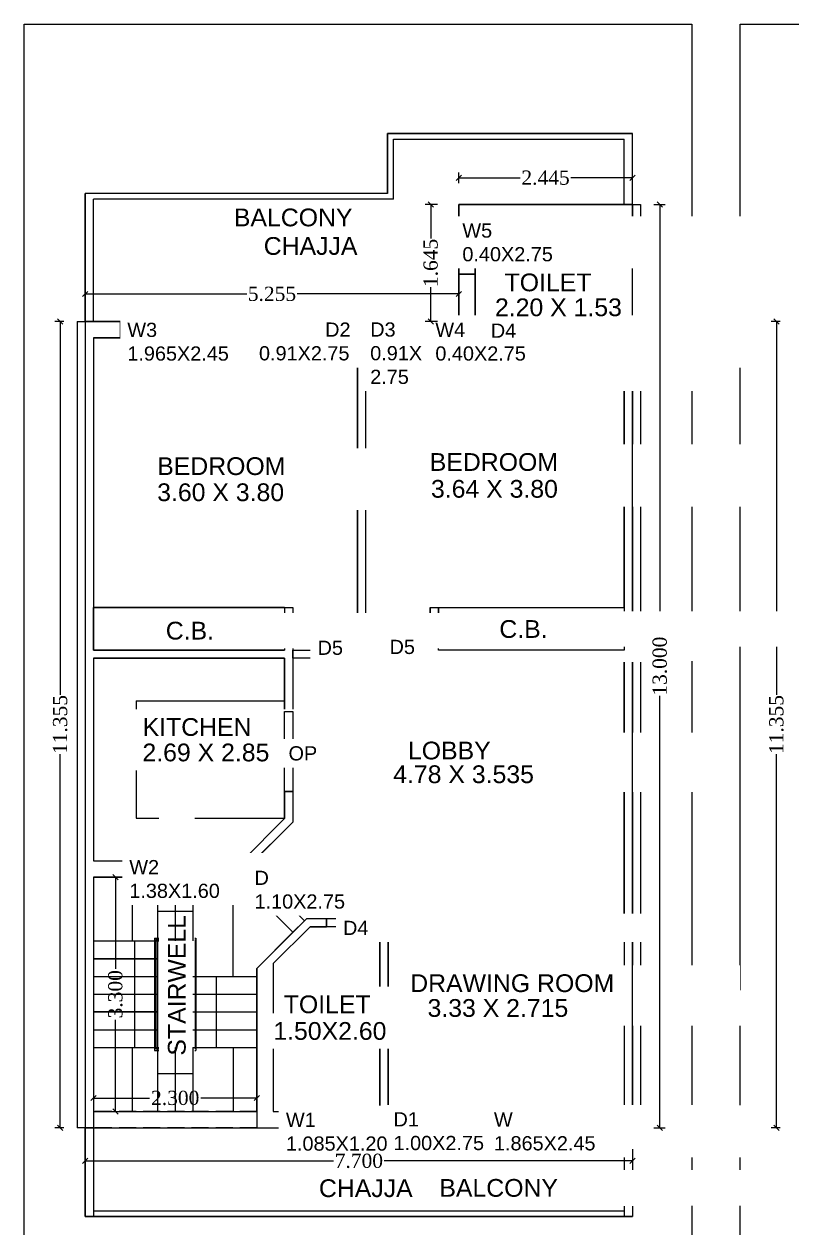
# Model space of a CAD drawing. Header units: metres. Extents: x 180 to 389, y -165 to 195.
# Drawn here: x 210.32 to 221.13, y -153.81 to -136.86 of the extents above; entities that cross this region are included whole.
import ezdxf

# ---------------------------------------------------------------- set-up
doc = ezdxf.new("R2010")
doc.units = ezdxf.units.M
doc.header["$LTSCALE"] = 2
doc.header["$MEASUREMENT"] = 0
doc.linetypes.add('ACAD_ISO02W100', pattern=[15, 12, -3])
for name, color, linetype in [('_ArchProj', 21, 'Continuous'), ('_Balcony', 25, 'Continuous'), ('_CB', 40, 'Continuous'), ('_CoverageProposed', 215, 'Continuous'), ('_Dimension', 87, 'Continuous'), ('_Door', 114, 'Continuous'), ('_Floor', 153, 'Continuous'), ('_ResiFAR', 190, 'Continuous'), ('_Room', 72, 'Continuous'), ('_RoomDimensions', 193, 'Continuous'), ('_StaircaseLanding', 210, 'Continuous'), ('_StaircaseWell', 140, 'Continuous'), ('_StairFlight', 105, 'Continuous'), ('_Stairs', 120, 'Continuous'), ('_Window', 115, 'Continuous')]:
    doc.layers.add(name, color=color, linetype=linetype)
doc.styles.add('DRAWING', font='times.ttf', dxfattribs={"height": 0.2})
doc.styles.get("Standard").update_dxf_attribs({"font": 'arial.ttf'})
doc.dimstyles.new('DRAWING', dxfattribs={"dimtxt": 0.2, "dimasz": 0.076, "dimexe": 0.076, "dimexo": 0.3, "dimgap": 0.037, "dimtad": 0, "dimdec": 3, "dimzin": 0, "dimdsep": 46, "dimtxsty": 'DRAWING', "dimblk": 'ARCHTICK', "dimtsz": 0.037, "dimcen": 0.09, "dimclre": 256, "dimclrt": 256, "dimadec": 0, "dimazin": 0, "dimtfac": 1, "dimtdec": 3, "dimtix": 1, "dimtofl": 0, "dimtmove": 2, "dimatfit": 3, "dimfxl": 1, "dimtolj": 1, "dimtzin": 0, "dimarcsym": 0})

# ---------------------------------------------------------------- blocks, each defined once
blk = doc.blocks.new('*D574')
at = {"layer": '_Dimension', "color": 0, "linetype": 'ByBlock', "lineweight": -2, "ltscale": 0.01}
for p, q in [((216.475, -138.983), (216.401, -139.057)), ((218.846, -139.057), (218.92, -138.983)), ((216.438, -139.02), (217.304, -139.02)), ((218.883, -139.02), (218.017, -139.02))]:
    blk.add_line(p, q, dxfattribs=at)
at = {"layer": '_Dimension', "linetype": 'ByBlock', "lineweight": -2, "ltscale": 0.01}
for p, q in [((216.438, -139.097), (216.438, -138.944)), ((218.883, -139.097), (218.883, -138.944))]:
    blk.add_line(p, q, dxfattribs=at)
at = {"layer": 'Defpoints', "color": 0, "ltscale": 0.01}
for p in [(218.883, -139.02), (216.438, -139.397), (218.883, -139.397)]:
    blk.add_point(p, dxfattribs=at)
at = {"layer": '_Dimension', "ltscale": 0.01, "insert": (217.66, -139.02), "char_height": 0.2, "attachment_point": 5, "style": 'DRAWING'}
blk.add_mtext('\\A1;2.445', dxfattribs=at)
blk = doc.blocks.new('_ArchTick')
blk = doc.blocks.new('*D575')
at = {"layer": '_Dimension', "linetype": 'ByBlock', "lineweight": -2, "ltscale": 0.01}
for p, q in [((216.138, -139.397), (215.968, -139.397)), ((216.138, -141.042), (215.968, -141.042))]:
    blk.add_line(p, q, dxfattribs=at)
at = {"layer": '_Dimension', "color": 0, "linetype": 'ByBlock', "lineweight": -2, "ltscale": 0.01}
for p, q in [((216.081, -139.434), (216.007, -139.36)), ((216.044, -139.397), (216.044, -139.877)), ((216.044, -141.042), (216.044, -140.561)), ((216.007, -141.005), (216.081, -141.079))]:
    blk.add_line(p, q, dxfattribs=at)
at = {"layer": 'Defpoints', "color": 0, "ltscale": 0.01}
for p in [(216.438, -139.397), (216.044, -141.042), (216.438, -141.042)]:
    blk.add_point(p, dxfattribs=at)
at = {"layer": '_Dimension', "ltscale": 0.01, "insert": (216.044, -140.219), "char_height": 0.2, "attachment_point": 5, "rotation": 90, "style": 'DRAWING'}
blk.add_mtext('\\A1;1.645', dxfattribs=at)
blk = doc.blocks.new('*D576')
at = {"layer": '_Dimension', "color": 0, "linetype": 'ByBlock', "lineweight": -2, "ltscale": 0.01}
for p, q in [((211.22, -140.619), (211.146, -140.693)), ((211.183, -140.656), (213.458, -140.656)), ((216.438, -140.656), (214.163, -140.656)), ((216.401, -140.693), (216.475, -140.619))]:
    blk.add_line(p, q, dxfattribs=at)
at = {"layer": '_Dimension', "linetype": 'ByBlock', "lineweight": -2, "ltscale": 0.01}
for p, q in [((211.183, -140.742), (211.183, -140.58)), ((216.438, -140.742), (216.438, -140.58))]:
    blk.add_line(p, q, dxfattribs=at)
at = {"layer": 'Defpoints', "color": 0, "ltscale": 0.01}
for p in [(216.438, -140.656), (211.183, -141.042), (216.438, -141.042)]:
    blk.add_point(p, dxfattribs=at)
at = {"layer": '_Dimension', "ltscale": 0.01, "insert": (213.81, -140.656), "char_height": 0.2, "attachment_point": 5, "style": 'DRAWING'}
blk.add_mtext('\\A1;5.255', dxfattribs=at)
blk = doc.blocks.new('*D577')
at = {"layer": '_Dimension', "color": 0, "linetype": 'ByBlock', "lineweight": -2, "ltscale": 0.01}
for p, q in [((210.867, -141.079), (210.793, -141.005)), ((210.83, -141.042), (210.83, -146.303)), ((210.83, -152.397), (210.83, -147.135)), ((210.793, -152.36), (210.867, -152.434))]:
    blk.add_line(p, q, dxfattribs=at)
at = {"layer": '_Dimension', "linetype": 'ByBlock', "lineweight": -2, "ltscale": 0.01}
for p, q in [((210.883, -141.042), (210.754, -141.042)), ((210.883, -152.397), (210.754, -152.397))]:
    blk.add_line(p, q, dxfattribs=at)
at = {"layer": 'Defpoints', "color": 0, "ltscale": 0.01}
for p in [(211.183, -141.042), (210.83, -152.397), (211.183, -152.397)]:
    blk.add_point(p, dxfattribs=at)
at = {"layer": '_Dimension', "ltscale": 0.01, "insert": (210.83, -146.719), "char_height": 0.2, "attachment_point": 5, "rotation": 90, "style": 'DRAWING'}
blk.add_mtext('\\A1;11.355', dxfattribs=at)
blk = doc.blocks.new('*D578')
at = {"layer": '_Dimension', "linetype": 'ByBlock', "lineweight": -2, "ltscale": 0.01}
for p, q in [((211.183, -152.697), (211.183, -152.94)), ((218.883, -152.697), (218.883, -152.94))]:
    blk.add_line(p, q, dxfattribs=at)
at = {"layer": '_Dimension', "color": 0, "linetype": 'ByBlock', "lineweight": -2, "ltscale": 0.01}
for p, q in [((211.22, -152.827), (211.146, -152.901)), ((211.183, -152.864), (214.675, -152.864)), ((218.883, -152.864), (215.391, -152.864)), ((218.846, -152.901), (218.92, -152.827))]:
    blk.add_line(p, q, dxfattribs=at)
at = {"layer": 'Defpoints', "color": 0, "ltscale": 0.01}
for p in [(211.183, -152.397), (218.883, -152.397), (218.883, -152.864)]:
    blk.add_point(p, dxfattribs=at)
at = {"layer": '_Dimension', "ltscale": 0.01, "insert": (215.033, -152.864), "char_height": 0.2, "attachment_point": 5, "style": 'DRAWING'}
blk.add_mtext('\\A1;7.700', dxfattribs=at)
blk = doc.blocks.new('*D579')
at = {"layer": '_Dimension', "linetype": 'ByBlock', "lineweight": -2, "ltscale": 0.01}
for p, q in [((219.183, -139.397), (219.344, -139.397)), ((219.183, -152.397), (219.344, -152.397))]:
    blk.add_line(p, q, dxfattribs=at)
at = {"layer": '_Dimension', "color": 0, "linetype": 'ByBlock', "lineweight": -2, "ltscale": 0.01}
for p, q in [((219.305, -139.434), (219.231, -139.36)), ((219.268, -139.397), (219.268, -145.476)), ((219.268, -152.397), (219.268, -146.317)), ((219.231, -152.36), (219.305, -152.434))]:
    blk.add_line(p, q, dxfattribs=at)
at = {"layer": 'Defpoints', "color": 0, "ltscale": 0.01}
for p in [(218.883, -139.397), (219.268, -139.397), (218.883, -152.397)]:
    blk.add_point(p, dxfattribs=at)
at = {"layer": '_Dimension', "ltscale": 0.01, "insert": (219.268, -145.897), "char_height": 0.2, "attachment_point": 5, "rotation": 90, "style": 'DRAWING'}
blk.add_mtext('\\A1;13.000', dxfattribs=at)
blk = doc.blocks.new('*D580')
at = {"layer": '_Dimension', "color": 0, "linetype": 'ByBlock', "lineweight": -2, "ltscale": 0.01}
for p, q in [((211.644, -148.904), (211.57, -148.83)), ((211.607, -148.867), (211.607, -150.159)), ((211.607, -152.167), (211.607, -150.875)), ((211.57, -152.13), (211.644, -152.204))]:
    blk.add_line(p, q, dxfattribs=at)
at = {"layer": '_Dimension', "linetype": 'ByBlock', "lineweight": -2, "ltscale": 0.01}
for p, q in [((211.598, -148.867), (211.683, -148.867)), ((211.598, -152.167), (211.683, -152.167))]:
    blk.add_line(p, q, dxfattribs=at)
at = {"layer": 'Defpoints', "color": 0, "ltscale": 0.01}
for p in [(211.298, -148.867), (211.298, -152.167), (211.607, -152.167)]:
    blk.add_point(p, dxfattribs=at)
at = {"layer": '_Dimension', "ltscale": 0.01, "insert": (211.607, -150.517), "char_height": 0.2, "attachment_point": 5, "rotation": 90, "style": 'DRAWING'}
blk.add_mtext('\\A1;3.300', dxfattribs=at)
blk = doc.blocks.new('*D581')
at = {"layer": '_Dimension', "linetype": 'ByBlock', "lineweight": -2, "ltscale": 0.01}
for p, q in [((211.298, -151.867), (211.298, -151.902)), ((213.598, -151.867), (213.598, -151.902))]:
    blk.add_line(p, q, dxfattribs=at)
at = {"layer": '_Dimension', "color": 0, "linetype": 'ByBlock', "lineweight": -2, "ltscale": 0.01}
for p, q in [((211.335, -151.941), (211.261, -152.015)), ((211.298, -151.978), (212.087, -151.978)), ((213.598, -151.978), (212.809, -151.978)), ((213.561, -152.015), (213.635, -151.941))]:
    blk.add_line(p, q, dxfattribs=at)
at = {"layer": 'Defpoints', "color": 0, "ltscale": 0.01}
for p in [(213.598, -151.978), (211.298, -152.167), (213.598, -152.167)]:
    blk.add_point(p, dxfattribs=at)
at = {"layer": '_Dimension', "ltscale": 0.01, "insert": (212.448, -151.978), "char_height": 0.2, "attachment_point": 5, "style": 'DRAWING'}
blk.add_mtext('\\A1;2.300', dxfattribs=at)
blk = doc.blocks.new('*D585')
at = {"layer": '_Dimension', "color": 0, "linetype": 'ByBlock', "lineweight": -2, "ltscale": 0.01}
for p, q in [((220.946, -141.079), (220.872, -141.005)), ((220.909, -141.042), (220.909, -146.303)), ((220.909, -152.397), (220.909, -147.135)), ((220.872, -152.36), (220.946, -152.434))]:
    blk.add_line(p, q, dxfattribs=at)
at = {"layer": '_Dimension', "linetype": 'ByBlock', "lineweight": -2, "ltscale": 0.01}
for p, q in [((220.962, -141.042), (220.833, -141.042)), ((220.962, -152.397), (220.833, -152.397))]:
    blk.add_line(p, q, dxfattribs=at)
at = {"layer": 'Defpoints', "color": 0, "ltscale": 0.01}
for p in [(221.262, -141.042), (220.909, -152.397), (221.262, -152.397)]:
    blk.add_point(p, dxfattribs=at)
at = {"layer": '_Dimension', "ltscale": 0.01, "insert": (220.909, -146.719), "char_height": 0.2, "attachment_point": 5, "rotation": 90, "style": 'DRAWING'}
blk.add_mtext('\\A1;11.355', dxfattribs=at)

msp = doc.modelspace()

# ---------------------------------------------------------------- linework, layer by layer
at = {"ltscale": 0.01}
for p, q in [((215.438, -138.3966), (218.883, -138.3966)), ((215.438, -139.2416), (215.438, -138.3966)), ((215.518, -139.3216), (215.518, -138.4766)), ((215.518, -138.4766), (218.768, -138.4766)), ((218.768, -139.3966), (218.768, -138.4766)), ((218.883, -139.3966), (218.883, -138.3966)), ((215.438, -139.2416), (211.183, -139.2416)), ((211.183, -141.0416), (211.183, -139.2416)), ((215.518, -139.3216), (211.298, -139.3216)), ((211.298, -141.0416), (211.298, -139.3216)), ((216.438, -139.3966), (218.998, -139.3966)), ((216.438, -139.3966), (216.438, -139.6266)), ((218.883, -139.3966), (218.883, -152.3966)), ((218.998, -139.3966), (218.998, -152.3966)), ((216.438, -139.6266), (218.768, -139.6266)), ((216.438, -139.6266), (216.438, -140.3766)), ((216.668, -139.6266), (216.668, -140.3766)), ((218.768, -139.6266), (218.768, -141.1566)), ((216.438, -140.3766), (216.438, -141.2716)), ((216.438, -140.3766), (216.668, -140.3766)), ((216.668, -140.3766), (216.668, -141.2716)), ((211.068, -141.0416), (211.068, -152.3966)), ((211.068, -141.0416), (211.678, -141.0416)), ((211.183, -141.0416), (211.183, -152.3966)), ((211.678, -141.0416), (211.678, -141.2716)), ((211.678, -141.0416), (213.643, -141.0416)), ((213.643, -141.0416), (214.103, -141.0416)), ((213.643, -141.0416), (213.643, -141.2716)), ((214.103, -141.0416), (214.103, -141.2716)), ((215.013, -141.0416), (215.128, -141.0416)), ((215.013, -141.0416), (215.013, -145.7866)), ((215.128, -141.0416), (215.128, -145.7866)), ((216.038, -141.0416), (216.438, -141.0416)), ((216.038, -141.0416), (216.038, -141.2716)), ((217.418, -141.1566), (218.768, -141.1566)), ((217.418, -141.1566), (217.418, -141.2716)), ((211.298, -141.2716), (211.298, -145.6716)), ((211.298, -141.2716), (211.678, -141.2716)), ((211.678, -141.2716), (213.643, -141.2716)), ((213.643, -141.2716), (214.103, -141.2716)), ((216.038, -141.2716), (216.438, -141.2716)), ((216.438, -141.2716), (216.668, -141.2716)), ((217.418, -141.2716), (218.768, -141.2716)), ((218.768, -141.2716), (218.768, -145.6716)), ((213.988, -145.0716), (211.298, -145.0716)), ((213.988, -145.0716), (214.103, -145.0716)), ((213.988, -145.0716), (213.988, -145.6716)), ((214.103, -145.0716), (214.103, -145.7866)), ((216.038, -145.0716), (216.153, -145.0716)), ((216.038, -145.0716), (216.038, -145.7866)), ((216.153, -145.0716), (216.153, -145.6716)), ((216.153, -145.0716), (218.768, -145.0716)), ((211.298, -145.6716), (213.988, -145.6716)), ((216.153, -145.6716), (218.768, -145.6716)), ((211.298, -145.7866), (211.298, -148.6366)), ((211.298, -145.7866), (213.988, -145.7866)), ((213.988, -145.7866), (213.988, -146.5366)), ((214.103, -145.7866), (214.103, -146.5366)), ((215.013, -145.7866), (215.128, -145.7866)), ((216.038, -145.7866), (218.768, -145.7866)), ((218.768, -145.7866), (218.768, -152.1666)), ((211.898, -146.3866), (213.988, -146.3866)), ((211.898, -146.3866), (211.898, -148.0366)), ((213.988, -146.5366), (214.103, -146.5366)), ((213.9878, -147.6618), (213.9878, -148.0441)), ((213.9878, -147.6618), (214.1028, -147.6618)), ((214.1028, -147.6618), (214.1028, -148.0917)), ((211.898, -148.0366), (213.9878, -148.0366)), ((213.328, -148.8666), (214.1028, -148.0917)), ((213.3954, -148.6366), (213.9878, -148.0441)), ((211.298, -148.6366), (211.758, -148.6366)), ((211.758, -148.6366), (211.758, -148.8666)), ((211.758, -148.6366), (213.138, -148.6366)), ((213.138, -148.6366), (213.3954, -148.6366)), ((213.138, -148.6366), (213.138, -148.8666)), ((213.4906, -148.7039), (214.2684, -149.4818)), ((211.298, -148.8666), (211.298, -152.3966)), ((211.298, -148.8666), (211.758, -148.8666)), ((211.758, -148.8666), (213.138, -148.8666)), ((212.198, -148.8666), (212.198, -152.1666)), ((212.198, -148.8666), (212.198, -152.1666)), ((212.448, -148.8666), (212.448, -149.7666)), ((212.698, -148.8666), (212.698, -149.7666)), ((213.138, -148.8666), (213.328, -148.8666)), ((213.328, -148.8666), (214.1058, -149.6444)), ((213.598, -150.1522), (214.2986, -149.4516)), ((214.2986, -149.4516), (214.578, -149.4516)), ((214.578, -149.4516), (214.578, -149.5666)), ((215.328, -149.4516), (215.328, -152.1666)), ((215.328, -149.4516), (215.443, -149.4516)), ((215.443, -149.4516), (215.443, -152.3966)), ((213.828, -150.0848), (214.3463, -149.5666)), ((214.3463, -149.5666), (214.578, -149.5666)), ((211.298, -149.7666), (212.698, -149.7666)), ((212.158, -149.7266), (212.738, -149.7266)), ((212.158, -149.7266), (212.158, -151.3066)), ((212.178, -149.7466), (212.718, -149.7466)), ((212.178, -149.7466), (212.178, -151.2866)), ((212.698, -149.7666), (212.698, -152.1666)), ((212.718, -149.7466), (212.718, -151.2866)), ((212.738, -149.7266), (212.738, -151.3066)), ((211.298, -150.0166), (212.198, -150.0166)), ((213.598, -150.1522), (213.598, -152.3966)), ((213.828, -150.0848), (213.828, -152.1666)), ((211.298, -150.2666), (212.198, -150.2666)), ((212.698, -150.2666), (213.598, -150.2666)), ((211.298, -150.5166), (212.198, -150.5166)), ((212.698, -150.5166), (213.598, -150.5166)), ((211.298, -150.7666), (212.198, -150.7666)), ((212.698, -150.7666), (213.598, -150.7666)), ((211.298, -151.0166), (212.198, -151.0166)), ((212.698, -151.0166), (213.598, -151.0166)), ((211.298, -151.2666), (213.598, -151.2666)), ((212.158, -151.3066), (212.738, -151.3066)), ((212.178, -151.2866), (212.718, -151.2866)), ((212.448, -151.2666), (212.448, -152.1666)), ((213.828, -152.1666), (213.978, -152.1666)), ((213.978, -152.1666), (213.978, -152.3966)), ((213.978, -152.1666), (215.063, -152.1666)), ((215.063, -152.1666), (215.328, -152.1666)), ((215.063, -152.1666), (215.063, -152.3966)), ((216.443, -152.1666), (216.443, -152.3966)), ((216.443, -152.1666), (218.308, -152.1666)), ((218.308, -152.1666), (218.768, -152.1666)), ((218.308, -152.1666), (218.308, -152.3966)), ((211.298, -152.3966), (211.068, -152.3966)), ((211.183, -152.3966), (211.183, -153.6466)), ((211.298, -152.3966), (211.298, -153.6466)), ((213.598, -152.3966), (213.978, -152.3966)), ((213.978, -152.3966), (215.063, -152.3966)), ((215.063, -152.3966), (215.443, -152.3966)), ((216.443, -152.3966), (218.308, -152.3966)), ((218.308, -152.3966), (218.998, -152.3966)), ((218.768, -152.3966), (218.768, -153.6466)), ((218.883, -152.3966), (218.883, -153.6466)), ((211.298, -153.5666), (218.768, -153.5666)), ((211.183, -153.6466), (218.883, -153.6466))]:
    msp.add_line(p, q, dxfattribs=at)
at = {"linetype": 'ACAD_ISO02W100', "ltscale": 0.01}
for p, q in [((213.598, -152.1666), (211.298, -152.1666)), ((213.598, -152.3966), (211.298, -152.3966))]:
    msp.add_line(p, q, dxfattribs=at)
at = {"layer": '_ArchProj', "ltscale": 0.01}
for points in [[(211.183, -139.2416), (211.183, -141.0416), (216.438, -141.0416), (216.438, -139.3966), (218.883, -139.3966), (218.883, -138.3966), (215.438, -138.3966), (215.438, -139.2416)], [(211.183, -152.3966), (218.883, -152.3966), (218.883, -153.6466), (211.183, -153.6466)]]:
    msp.add_lwpolyline(points, close=True, dxfattribs=at)
at = {"layer": '_Balcony', "ltscale": 0.01}
msp.add_lwpolyline([(211.183, -152.3966), (218.883, -152.3966), (218.883, -153.6466), (211.183, -153.6466)], close=True, dxfattribs=at)
at = {"layer": '_CB', "ltscale": 0.01}
msp.add_lwpolyline([(211.298, -145.0716), (213.988, -145.0716), (213.988, -145.6716), (211.298, -145.6716)], close=True, dxfattribs=at)
at = {"layer": '_Door', "ltscale": 0.01}
for points in [[(214.103, -141.0416), (215.013, -141.0416), (215.013, -141.2716), (214.103, -141.2716)], [(215.128, -141.0416), (216.038, -141.0416), (216.038, -141.2716), (215.128, -141.2716)], [(214.103, -145.6716), (215.013, -145.6716), (215.013, -145.7866), (214.103, -145.7866)], [(215.128, -145.6716), (216.038, -145.6716), (216.038, -145.7866), (215.128, -145.7866)], [(214.2684, -149.4818), (213.4906, -148.7039), (213.328, -148.8666), (214.1058, -149.6444)], [(214.578, -149.4516), (215.328, -149.4516), (215.328, -149.5666), (214.578, -149.5666)], [(215.443, -152.1666), (216.443, -152.1666), (216.443, -152.3966), (215.443, -152.3966)]]:
    msp.add_lwpolyline(points, close=True, dxfattribs=at)
at = {"layer": '_Floor', "ltscale": 0.01}
for points in [[(210.3217, -136.8557), (219.7182, -136.8557), (219.7182, -155.7274), (210.3217, -155.7274)], [(220.4008, -136.8557), (229.7973, -136.8557), (229.7973, -155.7274), (220.4008, -155.7274)]]:
    msp.add_lwpolyline(points, close=True, dxfattribs=at)
at = {"layer": '_Room', "ltscale": 0.01}
for p, q in [((214.103, -145.7866), (214.1028, -148.0917)), ((218.768, -145.7866), (214.103, -145.7866)), ((218.768, -149.4516), (218.768, -145.7866)), ((214.1028, -148.0917), (213.4906, -148.7039)), ((213.4906, -148.7039), (214.2684, -149.4818)), ((214.2684, -149.4818), (214.2986, -149.4516)), ((214.2986, -149.4516), (218.768, -149.4516))]:
    msp.add_line(p, q, dxfattribs=at)
for points in [[(216.668, -139.6266), (218.768, -139.6266), (218.768, -141.1566), (216.668, -141.1566)], [(211.298, -141.2716), (211.298, -145.0716), (214.103, -145.0716), (214.103, -145.6716), (215.013, -145.6716), (215.013, -141.2716)], [(218.768, -141.2716), (215.128, -141.2716), (215.128, -145.6716), (216.038, -145.6716), (216.038, -145.0716), (218.768, -145.0716)], [(211.298, -145.7866), (211.298, -148.6366), (213.3954, -148.6366), (213.9878, -148.0441), (213.988, -145.7866)], [(215.443, -149.4516), (218.768, -149.4516), (218.768, -152.1666), (215.443, -152.1666)], [(215.328, -149.5666), (214.3463, -149.5666), (213.828, -150.0848), (213.828, -152.1666), (215.328, -152.1666), (215.328, -149.5666)]]:
    msp.add_lwpolyline(points, close=True, dxfattribs=at)
at = {"layer": '_StaircaseLanding', "ltscale": 0.01}
for points in [[(211.8448, -148.8666), (211.8448, -149.7666)], [(213.2645, -150.2666), (213.2645, -148.8666)], [(211.8448, -151.2666), (211.8448, -152.1666)], [(213.2645, -151.2666), (213.2645, -152.1666)]]:
    msp.add_lwpolyline(points, dxfattribs=at)
at = {"layer": '_StairFlight', "ltscale": 0.01}
for points in [[(211.8741, -149.7666), (211.8741, -151.2666)], [(213.0264, -150.2666), (213.0264, -151.2666)], [(212.198, -151.6343), (212.698, -151.6343)]]:
    msp.add_lwpolyline(points, dxfattribs=at)
at = {"layer": '_Window', "ltscale": 0.01}
msp.add_lwpolyline([(213.978, -152.1666), (215.063, -152.1666), (215.063, -152.3966), (213.978, -152.3966)], close=True, dxfattribs=at)

# ---------------------------------------------------------------- dimensions: what is measured, and where the dimension line sits
at = {"layer": '_Dimension', "ltscale": 0.01}
dim = msp.add_linear_dim(base=(210.8297, -152.3966), p1=(211.183, -141.0416), p2=(211.183, -152.3966), angle=90, dimstyle='DRAWING', dxfattribs=at)
dim.commit()
dim.dimension.update_dxf_attribs({"geometry": '*D577', "text_midpoint": (210.8297, -146.7191)})
dim = msp.add_linear_dim(base=(213.598, -151.9781), p1=(211.298, -152.1666), p2=(213.598, -152.1666), dimstyle='DRAWING', dxfattribs=at)
dim.commit()
dim.dimension.update_dxf_attribs({"geometry": '*D581', "text_midpoint": (212.448, -151.9781)})

# ---------------------------------------------------------------- next in the draw order: texts
at = {"layer": '_ArchProj', "ltscale": 0.01, "insert": (214.4706, -153.1228), "char_height": 0.25, "width": 4.517248, "attachment_point": 1, "bg_fill": 2}
msp.add_mtext('CHAJJA', dxfattribs=at)
at = {"layer": '_Room', "ltscale": 0.01, "char_height": 0.25, "width": 4.517248, "attachment_point": 1, "bg_fill": 2}
for s, insert in [('TOILET', (217.0836, -140.3682)), ('BEDROOM', (212.1947, -142.9554)), ('DRAWING ROOM', (215.7555, -150.2358))]:
    msp.add_mtext(s, dxfattribs=dict(at, insert=insert))
at = {"layer": '_StaircaseWell', "ltscale": 0.01, "insert": (212.3459, -151.381), "char_height": 0.25, "width": 4.517248, "attachment_point": 1, "rotation": 90, "bg_fill": 2}
msp.add_mtext('STAIRWELL', dxfattribs=at)

# ---------------------------------------------------------------- next in the draw order: linework, layer by layer
at = {"layer": '_StaircaseWell', "ltscale": 0.01}
msp.add_lwpolyline([(214.1058, -149.6444), (213.328, -148.8666), (211.298, -148.8666), (211.298, -152.1666), (213.598, -152.1666), (213.598, -150.1522)], close=True, dxfattribs=at)
at = {"layer": '_StairFlight', "ltscale": 0.01}
msp.add_lwpolyline([(212.198, -149.3481), (212.698, -149.3481)], dxfattribs=at)
at = {"layer": '_Stairs', "ltscale": 0.01}
for points in [[(212.198, -148.8666), (212.198, -149.7666)], [(212.448, -148.8666), (212.448, -149.7666)], [(212.698, -148.8666), (212.698, -149.7666)], [(211.298, -149.7666), (212.198, -149.7666)], [(212.198, -150.0166), (211.298, -150.0166)], [(211.298, -150.2666), (212.198, -150.2666)], [(212.698, -150.2666), (213.598, -150.2666)], [(211.298, -150.5166), (212.198, -150.5166)], [(212.698, -150.5166), (213.598, -150.5166)], [(212.198, -150.7666), (211.298, -150.7666)], [(212.698, -150.7666), (213.598, -150.7666)], [(211.298, -151.0166), (212.198, -151.0166)], [(212.698, -151.0166), (213.598, -151.0166)], [(211.298, -151.2666), (212.198, -151.2666)], [(212.198, -151.2666), (212.198, -152.1666)], [(212.448, -151.2666), (212.448, -152.1666)], [(212.698, -151.2666), (212.698, -152.1666)], [(212.698, -151.2666), (213.598, -151.2666)]]:
    msp.add_lwpolyline(points, dxfattribs=at)
at = {"layer": '_Window', "ltscale": 0.01}
msp.add_lwpolyline([(211.758, -148.6366), (213.138, -148.6366), (213.138, -148.8666), (211.758, -148.8666)], close=True, dxfattribs=at)

# ---------------------------------------------------------------- next in the draw order: texts
at = {"layer": '_ArchProj', "ltscale": 0.01, "insert": (213.6939, -139.8553), "char_height": 0.25, "width": 4.517248, "attachment_point": 1, "bg_fill": 2}
msp.add_mtext('CHAJJA', dxfattribs=at)
at = {"layer": '_Balcony', "ltscale": 0.01, "insert": (216.1657, -153.1185), "char_height": 0.25, "width": 4.517248, "attachment_point": 1, "bg_fill": 2}
msp.add_mtext('BALCONY', dxfattribs=at)
at = {"layer": '_Room', "ltscale": 0.01, "char_height": 0.25, "width": 4.517248, "attachment_point": 1, "bg_fill": 2}
for s, insert in [('BEDROOM', (216.0305, -142.8972)), ('KITCHEN', (211.9892, -146.6289))]:
    msp.add_mtext(s, dxfattribs=dict(at, insert=insert))
at = {"layer": '_RoomDimensions', "ltscale": 0.01, "insert": (216.9481, -140.7189), "char_height": 0.25, "width": 4.517248, "attachment_point": 1, "bg_fill": 2}
msp.add_mtext('2.20 X 1.53', dxfattribs=at)

# ---------------------------------------------------------------- next in the draw order: linework, layer by layer
at = {"layer": '_Door', "ltscale": 0.01}
msp.add_lwpolyline([(216.668, -141.1566), (217.418, -141.1566), (217.418, -141.2716), (216.668, -141.2716)], close=True, dxfattribs=at)

# ---------------------------------------------------------------- next in the draw order: texts
at = {"layer": '_Balcony', "ltscale": 0.01, "insert": (213.2744, -139.4534), "char_height": 0.25, "width": 4.517248, "attachment_point": 1, "bg_fill": 2}
msp.add_mtext('BALCONY', dxfattribs=at)
at = {"layer": '_Room', "ltscale": 0.01, "char_height": 0.25, "width": 4.517248, "attachment_point": 1, "bg_fill": 2}
for s, insert in [('LOBBY', (215.7238, -146.9599)), ('TOILET', (213.9759, -150.5339))]:
    msp.add_mtext(s, dxfattribs=dict(at, insert=insert))
at = {"layer": '_RoomDimensions', "ltscale": 0.01, "insert": (212.1947, -143.3232), "char_height": 0.25, "width": 4.517248, "attachment_point": 1, "bg_fill": 2}
msp.add_mtext('3.60 X 3.80', dxfattribs=at)

# ---------------------------------------------------------------- next in the draw order: linework, layer by layer
at = {"layer": '_Balcony', "ltscale": 0.01}
msp.add_lwpolyline([(211.183, -139.2416), (211.183, -141.0416), (216.438, -141.0416), (216.438, -139.3966), (218.883, -139.3966), (218.883, -138.3966), (215.438, -138.3966), (215.438, -139.2416)], close=True, dxfattribs=at)
at = {"layer": '_Window', "ltscale": 0.01}
msp.add_lwpolyline([(216.438, -139.6266), (216.668, -139.6266), (216.668, -140.3766), (216.438, -140.3766)], close=True, dxfattribs=at)

# ---------------------------------------------------------------- next in the draw order: texts
at = {"layer": '_RoomDimensions', "ltscale": 0.01, "char_height": 0.25, "width": 4.517248, "attachment_point": 1, "bg_fill": 2}
for s, insert in [('3.64 X 3.80', (216.0477, -143.2748)), ('2.69 X 2.85', (211.9873, -146.9871)), ('3.33 X 2.715', (215.9991, -150.585))]:
    msp.add_mtext(s, dxfattribs=dict(at, insert=insert))

# ---------------------------------------------------------------- next in the draw order: dimensions: what is measured, and where the dimension line sits
at = {"layer": '_Dimension', "ltscale": 0.01}
dim = msp.add_linear_dim(base=(218.883, -139.0205), p1=(216.438, -139.3966), p2=(218.883, -139.3966), dimstyle='DRAWING', dxfattribs=at)
dim.commit()
dim.dimension.update_dxf_attribs({"geometry": '*D574', "text_midpoint": (217.6605, -139.0205)})

# ---------------------------------------------------------------- next in the draw order: linework, layer by layer
at = {"layer": '_Door', "ltscale": 0.01}
msp.add_lwpolyline([(213.9879, -146.5366), (214.1028, -146.5366), (214.1028, -147.6618), (213.9879, -147.6618)], close=True, dxfattribs=at)

# ---------------------------------------------------------------- next in the draw order: texts
at = {"layer": '_RoomDimensions', "ltscale": 0.01, "char_height": 0.25, "width": 4.517248, "attachment_point": 1, "bg_fill": 2}
for s, insert in [('4.78 X 3.535', (215.516, -147.2939)), ('1.50X2.60', (213.8287, -150.9087))]:
    msp.add_mtext(s, dxfattribs=dict(at, insert=insert))

# ---------------------------------------------------------------- next in the draw order: linework, layer by layer
at = {"layer": '_CoverageProposed', "ltscale": 0.01}
msp.add_lwpolyline([(211.183, -141.0416), (211.183, -152.3966), (218.883, -152.3966), (218.883, -139.3966), (216.438, -139.3966), (216.438, -141.0416)], close=True, dxfattribs=at)
at = {"layer": '_ResiFAR', "ltscale": 0.01}
msp.add_lwpolyline([(211.183, -141.0416), (211.183, -152.3966), (218.883, -152.3966), (218.883, -139.3966), (216.438, -139.3966), (216.438, -141.0416)], close=True, dxfattribs=at)

# ---------------------------------------------------------------- next in the draw order: texts
at = {"layer": '_Door', "ltscale": 0.01, "char_height": 0.2, "width": 4.517248, "attachment_point": 1, "bg_fill": 2}
for s, insert in [('            D2\\P0.91X2.75', (213.6272, -141.0578)), ('D5', (214.4519, -145.5379)), ('OP', (214.043, -147.0246)), ('D\\P1.10X2.75', (213.5647, -148.7776)), ('D1\\P1.00X2.75', (215.5204, -152.1781))]:
    msp.add_mtext(s, dxfattribs=dict(at, insert=insert))
at = {"layer": '_Window', "ltscale": 0.01, "insert": (216.4895, -139.6627), "char_height": 0.2, "width": 4.517248, "attachment_point": 1, "bg_fill": 2}
msp.add_mtext('W5\\P0.40X2.75', dxfattribs=at)

# ---------------------------------------------------------------- next in the draw order: linework, layer by layer
at = {"layer": '_Window', "ltscale": 0.01}
for points in [[(211.678, -141.0416), (213.643, -141.0416), (213.643, -141.2716), (211.678, -141.2716)], [(216.443, -152.1666), (218.308, -152.1666), (218.308, -152.3966), (216.443, -152.3966)]]:
    msp.add_lwpolyline(points, close=True, dxfattribs=at)

# ---------------------------------------------------------------- next in the draw order: texts
at = {"layer": '_Door', "ltscale": 0.01, "char_height": 0.2, "width": 4.517248, "attachment_point": 1, "bg_fill": 2}
for s, insert in [('D3\\P0.91X\\P2.75', (215.1925, -141.0563)), ('D5', (215.465, -145.5257)), ('D4', (214.8101, -149.4827))]:
    msp.add_mtext(s, dxfattribs=dict(at, insert=insert))
at = {"layer": '_Window', "ltscale": 0.01, "insert": (211.8026, -148.6269), "char_height": 0.2, "width": 4.517248, "attachment_point": 1, "bg_fill": 2}
msp.add_mtext('W2\\P1.38X1.60', dxfattribs=at)

# ---------------------------------------------------------------- next in the draw order: linework, layer by layer
at = {"layer": '_CB', "ltscale": 0.01}
msp.add_lwpolyline([(216.153, -145.0716), (218.768, -145.0716), (218.768, -145.6716), (216.153, -145.6716)], close=True, dxfattribs=at)
at = {"layer": '_Window', "ltscale": 0.01}
msp.add_lwpolyline([(216.038, -141.0416), (216.438, -141.0416), (216.438, -141.2716), (216.038, -141.2716)], close=True, dxfattribs=at)

# ---------------------------------------------------------------- next in the draw order: texts
at = {"layer": '_Door', "ltscale": 0.01, "insert": (216.8901, -141.0727), "char_height": 0.2, "width": 4.517248, "attachment_point": 1, "bg_fill": 2}
msp.add_mtext('D4', dxfattribs=at)
at = {"layer": '_Window', "ltscale": 0.01, "insert": (216.9338, -152.1819), "char_height": 0.2, "width": 4.517248, "attachment_point": 1, "bg_fill": 2}
msp.add_mtext('W\\P1.865X2.45', dxfattribs=at)

# ---------------------------------------------------------------- next in the draw order: dimensions: what is measured, and where the dimension line sits
at = {"layer": '_Dimension', "ltscale": 0.01}
dim = msp.add_linear_dim(base=(211.6065, -152.1666), p1=(211.298, -148.8666), p2=(211.298, -152.1666), angle=90, dimstyle='DRAWING', dxfattribs=at)
dim.commit()
dim.dimension.update_dxf_attribs({"geometry": '*D580', "text_midpoint": (211.6065, -150.5166)})

# ---------------------------------------------------------------- next in the draw order: texts
at = {"layer": '_Window', "ltscale": 0.01, "char_height": 0.2, "width": 4.517248, "attachment_point": 1, "bg_fill": 2}
for s, insert in [('W3\\P1.965X2.45', (211.7745, -141.0614)), ('W1\\P1.085X1.20', (214.0066, -152.186))]:
    msp.add_mtext(s, dxfattribs=dict(at, insert=insert))

# ---------------------------------------------------------------- next in the draw order: texts
at = {"layer": '_Window', "ltscale": 0.01, "insert": (216.1092, -141.0605), "char_height": 0.2, "width": 4.517248, "attachment_point": 1, "bg_fill": 2}
msp.add_mtext('W4\\P0.40X2.75', dxfattribs=at)

# ---------------------------------------------------------------- next in the draw order: dimensions: what is measured, and where the dimension line sits
at = {"layer": '_Dimension', "ltscale": 0.01}
dim = msp.add_linear_dim(base=(218.883, -152.8642), p1=(211.183, -152.3966), p2=(218.883, -152.3966), dimstyle='DRAWING', dxfattribs=at)
dim.commit()
dim.dimension.update_dxf_attribs({"geometry": '*D578', "text_midpoint": (215.033, -152.8642)})

# ---------------------------------------------------------------- next in the draw order: dimensions: what is measured, and where the dimension line sits
for base, p1, p2, picture, middle in [((216.0437, -141.0416), (216.438, -139.3966), (216.438, -141.0416), '*D575', (216.0437, -140.2191)), ((219.2677, -139.3966), (218.883, -152.3966), (218.883, -139.3966), '*D579', (219.2677, -145.8966)), ((220.9087, -152.3966), (221.262, -141.0416), (221.262, -152.3966), '*D585', (220.9087, -146.7191))]:
    dim = msp.add_linear_dim(base=base, p1=p1, p2=p2, angle=90, dimstyle='DRAWING', dxfattribs=at)
    dim.commit()
    dim.dimension.update_dxf_attribs({"geometry": picture, "text_midpoint": middle})
dim = msp.add_linear_dim(base=(216.438, -140.6563), p1=(211.183, -141.0416), p2=(216.438, -141.0416), dimstyle='DRAWING', dxfattribs=at)
dim.commit()
dim.dimension.update_dxf_attribs({"geometry": '*D576', "text_midpoint": (213.8105, -140.6563)})

# ---------------------------------------------------------------- next in the draw order: texts
at = {"layer": '_CB', "ltscale": 0.01, "insert": (217.0096, -145.2487), "char_height": 0.25, "width": 4.517248, "attachment_point": 1, "bg_fill": 2}
msp.add_mtext('C.B.', dxfattribs=at)

# ---------------------------------------------------------------- next in the draw order: texts
at = {"layer": '_CB', "ltscale": 0.01, "insert": (212.3156, -145.2717), "char_height": 0.25, "width": 4.517248, "attachment_point": 1, "bg_fill": 2}
msp.add_mtext('C.B.', dxfattribs=at)

doc.saveas('drawing.dxf')
